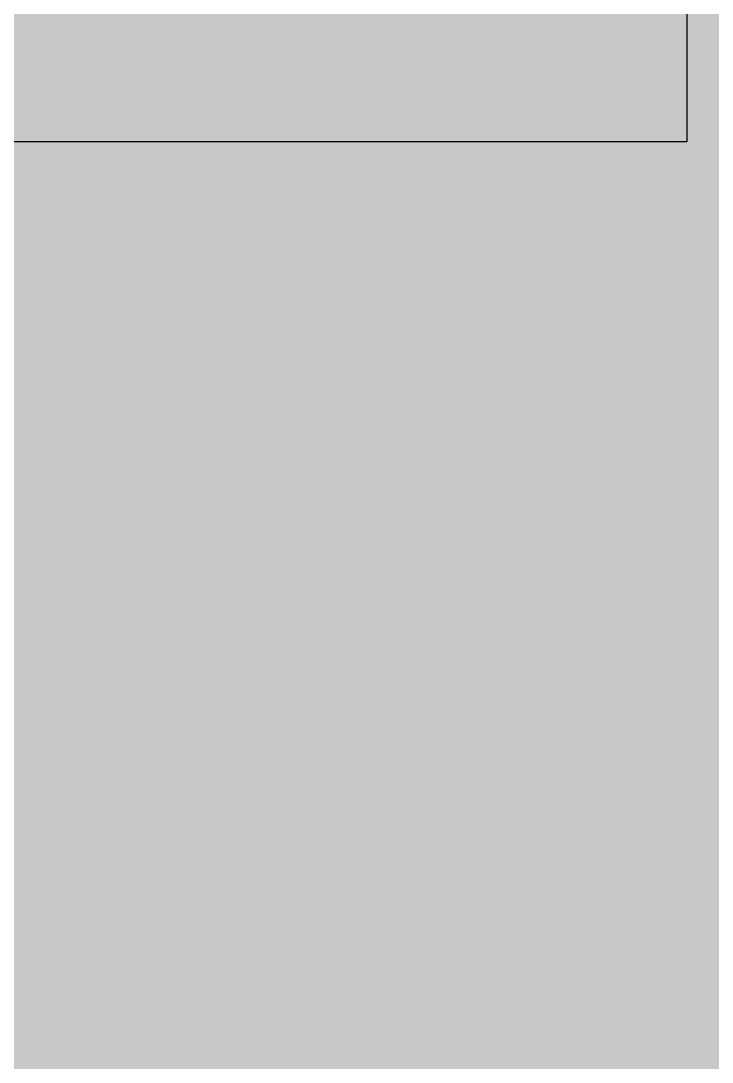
# Model space of a CAD drawing. Header units: millimetres. Extents: x -754 to 578, y -31 to 612.
# Drawn here: x 447.8 to 499.5, y 131.9 to 209.8 of the extents above; entities that cross this region are included whole.
import ezdxf

# ---------------------------------------------------------------- set-up
doc = ezdxf.new("R2010")
doc.units = ezdxf.units.MM
for name, color, linetype in [('Background Fill', 3, 'Continuous'), ('Images', 7, 'Continuous'), ('magpiefill', 3, 'Continuous')]:
    doc.layers.add(name, color=color, linetype=linetype)
picture_1 = doc.add_image_def('image7.png', size_in_pixel=(1746, 774))

msp = doc.modelspace()

# ---------------------------------------------------------------- hatches: boundary and pattern name
at = {"layer": 'magpiefill'}
h = msp.add_hatch(color=250, dxfattribs=at)
h.dxf.hatch_style = 1
edge = h.paths.add_edge_path()
edge.add_line((422.8016935369239, 158.4498800963552), (420.37532022016, 158.2018303039786))
edge.add_line((420.3753202201599, 158.2018303039786), (416.2455312316768, 155.4893351378932))
edge.add_line((416.2455312316768, 155.4893351378931), (407.7499737075245, 149.3567361790554))
edge.add_line((407.7499737075248, 149.3567361790555), (402.7942299349394, 144.6393505568623))
edge.add_line((402.7942299349393, 144.6393505568623), (401.968275150837, 144.6393505568623))
edge.add_line((401.9682751508369, 144.6393505568623), (401.1423165997419, 145.3469591835292))
edge.add_line((401.1423165997419, 145.3469591835293), (401.0243230591561, 145.8186969624106))
edge.add_line((401.0243230591561, 145.8186969624106), (398.5464511728632, 143.9317438885402))
edge.add_line((398.5464511728633, 143.9317438885402), (395.2426245024686, 141.5730510774436))
edge.add_line((395.2426245024685, 141.5730510774436), (394.8886438807106, 143.1062017963252))
edge.add_line((394.8886438807106, 143.1062017963253), (395.0066374212963, 143.9317438885403))
edge.add_line((395.0066374212963, 143.9317438885402), (396.4225636753221, 145.4648926490772))
edge.add_line((396.4225636753222, 145.4648926490773), (396.8945378376659, 145.8186969624107))
edge.add_line((396.8945378376659, 145.8186969624106), (396.5405572159079, 146.0545658518514))
edge.add_line((396.5405572159079, 146.0545658518514), (394.298672410787, 144.5214170913143))
edge.add_line((394.298672410787, 144.5214170913142), (393.708704707857, 144.9931548701956))
edge.add_line((393.7087047078569, 144.9931548701957), (393.7087047078569, 145.3469591835293))
edge.add_line((393.7087047078569, 145.3469591835293), (392.764752616176, 145.3469591835293))
edge.add_line((392.7647526161761, 145.3469591835293), (392.4107719944182, 145.8186969624106))
edge.add_line((392.4107719944182, 145.8186969624106), (395.4786115836406, 147.4697811468405))
edge.add_line((395.4786115836407, 147.4697811468405), (396.0685792865702, 148.531192128496))
edge.add_line((396.0685792865702, 148.5311921284959), (397.130524918838, 149.4746696446038))
edge.add_line((397.1305249188381, 149.4746696446038), (395.0066374212964, 149.1208653312701))
edge.add_line((395.0066374212963, 149.12086533127), (396.6585507564936, 150.5360806262591))
edge.add_line((396.6585507564937, 150.5360806262591), (402.2042622320091, 153.7203155295707))
edge.add_line((402.2042622320091, 153.7203155295707), (407.3959930857667, 157.4942236356564))
edge.add_line((407.3959930857668, 157.4942236356565), (413.2956851830402, 160.9143274284085))
edge.add_line((413.2956851830402, 160.9143274284085), (416.8355027016004, 163.0371493917197))
edge.add_line((416.8355027016003, 163.0371493917197), (417.1894833233582, 164.3344312211609))
edge.add_line((417.1894833233582, 164.3344312211608), (418.4874160367976, 165.1599733133755))
edge.add_line((418.4874160367976, 165.1599733133755), (419.9033422908228, 164.5703001106014))
edge.add_line((419.9033422908228, 164.5703001106014), (420.8472943825043, 164.6882355344942))
edge.add_line((420.8472943825043, 164.6882355344942), (422.8531883394595, 166.3393197189238))
edge.add_line((422.8531883394596, 166.3393197189238), (424.5051054416504, 167.4007307005795))
edge.add_line((424.5051054416504, 167.4007307005795), (424.6230989822361, 165.0420378894829))
edge.add_line((424.6230989822361, 165.0420378894829), (424.1511210528989, 163.273020239505))
edge.add_line((424.151121052899, 163.2730202395051), (423.6791468905548, 163.0371493917197))
edge.add_line((423.6791468905546, 163.0371493917197), (422.9711818800454, 163.2730202395051))
edge.add_line((422.9711818800454, 163.2730202395051), (422.0272335553574, 162.3295427233976))
edge.add_line((422.0272335553573, 162.3295427233976), (423.4836813595565, 161.0912540643818))
edge.add_line((423.4836813595566, 161.0912540643818), (423.7394263221693, 162.1989270187154))
edge.add_line((423.7394263221693, 162.1989270187154), (424.9329040700271, 162.8805719136901))
edge.add_line((424.932904070027, 162.88057191369), (426.7231188083171, 162.9657775255616))
edge.add_line((426.7231188083172, 162.9657775255617), (427.7460986587688, 162.6249550780745))
edge.add_line((427.7460986587687, 162.6249550780745), (427.7460986587687, 161.8581045712282))
edge.add_line((427.7460986587687, 161.8581045712282), (426.8936167057233, 161.517282123741))
edge.add_line((426.8936167057234, 161.517282123741), (425.2738960978467, 161.1764596762535))
edge.add_line((425.2738960978465, 161.1764596762534), (423.398430527356, 159.7279642744327))
edge.add_line((423.3984305273561, 159.7279642744327), (423.3984305273561, 158.7054969319707))
edge.add_line((423.3984305273561, 158.7054969319707), (424.932904070027, 159.3019362150735))
edge.add_line((424.932904070027, 159.3019362150735), (428.6838314440133, 160.7504316168946))
edge.add_line((428.6838314440133, 160.7504316168946), (431.1560377719295, 162.1137214068435))
edge.add_line((431.1560377719295, 162.1137214068434), (433.6282403328516, 163.9030392561517))
edge.add_line((433.6282403328516, 163.9030392561517), (436.8676815486062, 166.2887963885628))
edge.add_line((436.8676815486062, 166.2887963885628), (435.1627138755226, 165.69235710546))
edge.add_line((435.1627138755225, 165.69235710546), (433.5429932676452, 165.0959178223573))
edge.add_line((433.5429932676452, 165.0959178223573), (431.8380255945616, 165.5219458817164))
edge.add_line((431.8380255945615, 165.5219458817164), (430.3035520518906, 166.8000300597936))
edge.add_line((430.3035520518906, 166.8000300597936), (429.365819266646, 168.6745515626293))
edge.add_line((429.365819266646, 168.6745515626293), (429.0248272388264, 170.8046918594248))
edge.add_line((429.0248272388264, 170.8046918594247), (429.4510700988459, 172.7644209324766))
edge.add_line((429.4510700988458, 172.7644209324767), (431.2412848371358, 174.7241500055286))
edge.add_line((431.2412848371359, 174.7241500055286), (430.3035520518907, 174.3833275580411))
edge.add_line((430.3035520518906, 174.3833275580411), (425.8706368552722, 172.082776037502))
edge.add_line((425.8706368552723, 172.082776037502), (422.0344548820921, 169.9526357407065))
edge.add_line((422.0344548820919, 169.9526357407065), (419.9032481159823, 168.2485235032701))
edge.add_line((419.9032481159825, 168.2485235032701), (418.7950174333311, 166.62961883605))
edge.add_line((418.7950174333309, 166.62961883605), (417.6015396854731, 165.69235710546))
edge.add_line((417.601539685473, 165.69235710546), (416.3228148724087, 165.3515346579728))
edge.add_line((416.3228148724088, 165.3515346579728), (415.5555762175769, 165.69235710546))
edge.add_line((415.555576217577, 165.69235710546), (415.1293371245511, 166.2035907766908))
edge.add_line((415.1293371245511, 166.2035907766908), (415.2145841897575, 167.3964673845518))
edge.add_line((415.2145841897575, 167.3964673845518), (416.0670661428029, 169.3561964576037))
edge.add_line((416.0670661428028, 169.3561964576037), (415.4703291523706, 170.6342806356812))
edge.add_line((415.4703291523706, 170.6342806356812), (415.2998312549638, 169.5266076813473))
edge.add_line((415.2998312549637, 169.5266076813473), (414.5325963671253, 169.0153740101165))
edge.add_line((414.5325963671255, 169.0153740101165), (412.6571307966357, 167.9077010557829))
edge.add_line((412.6571307966353, 167.9077010557829), (412.0603938062031, 168.3337291151421))
edge.add_line((412.0603938062034, 168.3337291151421), (411.4636530487777, 168.6745515626293))
edge.add_line((411.4636530487776, 168.6745515626293), (410.8669160583454, 169.2709908457321))
edge.add_line((410.8669160583454, 169.2709908457319), (410.6111710957327, 170.2082525763219))
edge.add_line((410.6111710957327, 170.208252576322), (410.6964181609392, 170.8046918594248))
edge.add_line((410.6964181609392, 170.8046918594247), (409.9291832731002, 170.9751030831683))
edge.add_line((409.9291832731001, 170.9751030831684), (409.5029404130812, 171.3159255306556))
edge.add_line((409.5029404130812, 171.3159255306556), (408.906199655655, 171.9123648137584))
edge.add_line((408.906199655655, 171.9123648137584), (408.3947097304298, 172.5940097087331))
edge.add_line((408.3947097304299, 172.5940097087331), (408.6504546930425, 173.8720938868103))
edge.add_line((408.6504546930425, 173.8720938868101), (408.3947097304299, 173.8720938868101))
edge.add_line((408.3947097304299, 173.8720938868101), (407.6274748425909, 174.1277107224257))
edge.add_line((407.6274748425908, 174.1277107224258), (406.8602399547524, 174.8093556174002))
edge.add_line((406.8602399547524, 174.8093556174002), (406.4339970947329, 175.6614117361186))
edge.add_line((406.4339970947331, 175.6614117361186), (406.6044949921398, 176.4282622429649))
edge.add_line((406.6044949921397, 176.4282622429649), (406.7749891225525, 177.2803183616829))
edge.add_line((406.7749891225526, 177.2803183616829), (406.3487500295266, 177.3655239735549))
edge.add_line((406.3487500295266, 177.3655239735549), (405.4962643094884, 178.1323744804013))
edge.add_line((405.4962643094884, 178.1323744804013), (404.9847743842627, 179.1548398645186))
edge.add_line((404.9847743842627, 179.1548398645186), (405.0700214494691, 180.0921015951086))
edge.add_line((405.0700214494689, 180.0921015951086), (406.5192441599394, 181.0293633256986))
edge.add_line((406.5192441599395, 181.0293633256985), (408.4799605626298, 182.0518306681604))
edge.add_line((408.4799605626297, 182.0518306681605), (409.8439324409003, 183.1595036224941))
edge.add_line((409.8439324409003, 183.1595036224941), (411.0374101887581, 184.181970964956))
edge.add_line((411.0374101887583, 184.181970964956), (411.2079080861645, 184.3523821886996))
edge.add_line((411.2079080861645, 184.3523821886996), (411.6341509461839, 184.5227934124432))
edge.add_line((411.6341509461838, 184.5227934124432), (412.1456408714096, 184.9488214718024))
edge.add_line((412.1456408714096, 184.9488214718024), (412.230887936616, 185.2896439192896))
edge.add_line((412.230887936616, 185.2896439192896), (412.230887936616, 185.5452607549051))
edge.add_line((412.230887936616, 185.545260754905), (412.1456408714096, 185.8860832023922))
edge.add_line((412.1456408714096, 185.8860832023923), (411.8898959087969, 186.1417000380079))
edge.add_line((411.8898959087971, 186.1417000380078), (411.6341509461839, 186.3121112617514))
edge.add_line((411.6341509461838, 186.3121112617514), (411.2931551513708, 186.3973168736234))
edge.add_line((411.2931551513709, 186.3973168736235), (411.5489001139841, 186.5677280973671))
edge.add_line((411.548900113984, 186.567728097367), (411.889895908797, 186.567728097367))
edge.add_line((411.8898959087971, 186.567728097367), (412.2308879366161, 186.6529337092386))
edge.add_line((412.230887936616, 186.6529337092387), (412.8276286940417, 186.6529337092387))
edge.add_line((412.8276286940416, 186.6529337092387), (413.1686207218611, 186.6529337092387))
edge.add_line((413.1686207218613, 186.6529337092387), (413.424365684474, 186.7381393211107))
edge.add_line((413.424365684474, 186.7381393211107), (413.6801106470872, 186.9085505448543))
edge.add_line((413.6801106470871, 186.9085505448542), (413.8506085444933, 187.3345786042133))
edge.add_line((413.8506085444933, 187.3345786042133), (413.9358593766931, 187.5901954398286))
edge.add_line((413.9358593766931, 187.5901954398287), (413.5948635818806, 187.9310178873162))
edge.add_line((413.5948635818806, 187.9310178873162), (412.4866328992292, 188.527457170419))
edge.add_line((412.4866328992291, 188.5274571704189), (413.935859376693, 188.1866347229314))
edge.add_line((413.9358593766931, 188.1866347229314), (414.7030942645321, 188.0162234991878))
edge.add_line((414.7030942645322, 188.0162234991878), (415.1293371245511, 188.2718403348034))
edge.add_line((415.1293371245511, 188.2718403348034), (415.1293371245511, 188.442251558547))
edge.add_line((415.1293371245511, 188.4422515585469), (415.1293371245511, 188.8682796179061))
edge.add_line((415.1293371245511, 188.8682796179061), (414.873588394945, 189.0386908416497))
edge.add_line((414.873588394945, 189.0386908416498), (414.7030942645323, 189.464718901009))
edge.add_line((414.7030942645322, 189.464718901009), (415.3850820871642, 189.379513289137))
edge.add_line((415.3850820871642, 189.379513289137), (415.7260741149831, 189.379513289137))
edge.add_line((415.7260741149832, 189.379513289137), (416.237564040209, 189.379513289137))
edge.add_line((416.237564040209, 189.379513289137), (416.237564040209, 189.5499245128806))
edge.add_line((416.237564040209, 189.5499245128805), (416.1523169750026, 190.0611581841116))
edge.add_line((416.1523169750026, 190.0611581841116), (415.9818190775964, 190.4019786732542))
edge.add_line((415.9818190775964, 190.4019786732543), (415.8965720123899, 190.8280067326135))
edge.add_line((415.8965720123899, 190.8280067326135), (416.3228148724088, 190.8280067326135))
edge.add_line((416.3228148724088, 190.8280067326135), (416.6638069002283, 190.9132123444851))
edge.add_line((416.6638069002286, 190.9132123444851), (416.8343047976348, 191.1688291801007))
edge.add_line((416.8343047976348, 191.1688291801007), (416.9195518628412, 191.7652684632035))
edge.add_line((416.919551862841, 191.7652684632034), (417.0047989280474, 191.935679686947))
edge.add_line((417.0047989280474, 191.9356796869471), (417.3457947228604, 191.9356796869471))
edge.add_line((417.3457947228605, 191.9356796869471), (417.6015396854732, 191.9356796869471))
edge.add_line((417.601539685473, 191.9356796869471), (417.7720375828798, 192.1060909106907))
edge.add_line((417.7720375828799, 192.1060909106906), (418.0277825454925, 192.1060909106906))
edge.add_line((418.0277825454925, 192.1060909106906), (418.113029610699, 192.5321189700497))
edge.add_line((418.113029610699, 192.5321189700497), (418.113029610699, 192.7025301937933))
edge.add_line((418.113029610699, 192.7025301937935), (417.6867867506795, 192.872941417537))
edge.add_line((417.6867867506796, 192.8729414175369), (418.0277825454926, 193.0433526412805))
edge.add_line((418.0277825454925, 193.0433526412806), (418.2835275081057, 193.0433526412806))
edge.add_line((418.2835275081056, 193.0433526412806), (418.6245195359246, 192.958147029409))
edge.add_line((418.6245195359247, 192.9581470294089), (419.0507623959442, 192.8729414175369))
edge.add_line((419.050762395944, 192.8729414175369), (419.6474993863762, 192.9581470294089))
edge.add_line((419.6474993863765, 192.9581470294089), (420.4999851064147, 193.1285582531525))
edge.add_line((420.4999851064147, 193.1285582531526), (420.9262279664341, 193.1285582531526))
edge.add_line((420.926227966434, 193.1285582531526), (420.926227966434, 192.7877358056654))
edge.add_line((420.926227966434, 192.7877358056654), (421.0114750316404, 192.3617077463063))
edge.add_line((421.0114750316404, 192.3617077463063), (421.6082157890661, 192.1060909106907))
edge.add_line((421.608215789066, 192.1060909106906), (422.375450676905, 192.3617077463061))
edge.add_line((422.3754506769051, 192.3617077463063), (422.8016935369239, 191.8504740750755))
edge.add_line((422.8016935369239, 191.8504740750753), (423.3990370133262, 191.2563593469219))
edge.add_arc((275.4103413506975, 104.855363672891), 171.3644831853732, 24.7196834331034, 30.277882808560207, ccw=False)
edge.add_arc((433.8423374142042, 178.7943320753614), 3.586774538690185, 219.4264190677759, 277.5112522925736)
edge.add_arc((437.7186508095358, 172.1141131360732), 4.622927288925009, 76.09792839104102, 137.4828955815185, ccw=False)
edge.add_arc((437.4670287054157, 166.4602429365747), 10.23247757204816, 60.01917854986198, 82.34898294536907, ccw=False)
edge.add_arc((437.6052432172801, 160.2519830302168), 15.8714537673971, 55.16074552816218, 71.73216053091483, ccw=False)
edge.add_arc((446.2310703342746, 165.7219311195362), 7.569540894155772, 86.65890143975243, 120.31950619075)
edge.add_arc((448.5486450737255, 161.9781626581998), 11.97172369207804, 120.8490791888012, 144.9821508602809)
edge.add_arc((440.3616388291784, 167.9885310829146), 1.831638770141301, 152.0183299640194, 206.9559763139688)
edge.add_arc((300.3450914811326, -1.548453980030672), 218.2018648308125, 45.89312228263083, 50.63922831697852, ccw=False)
edge.add_line((452.2133700246945, 155.1298144168956), (452.0418964759451, 154.4452182967242))
edge.add_line((452.0418964759451, 154.4452182967243), (452.2976414385583, 154.1043958492371))
edge.add_line((452.2976414385582, 154.1043958492371), (453.0648800933901, 153.8487790136215))
edge.add_line((453.0648800933902, 153.8487790136215), (452.8091351307776, 153.3375453423907))
edge.add_line((452.8091351307776, 153.3375453423907), (453.1501271585965, 152.9115172830316))
edge.add_line((453.1501271585967, 152.9115172830316), (453.3206250560035, 152.4854892236724))
edge.add_line((453.3206250560033, 152.4854892236724), (452.7238842985777, 151.9742555524416))
edge.add_line((452.7238842985778, 151.9742555524416), (452.6386372333714, 151.4630218812105))
edge.add_line((452.6386372333714, 151.4630218812105), (452.894382195984, 150.9517882099797))
edge.add_line((452.894382195984, 150.9517882099797), (452.212394373352, 150.6961713743641))
edge.add_line((452.212394373352, 150.6961713743641), (451.53040655072, 150.8665825981077))
edge.add_line((451.53040655072, 150.8665825981077), (451.6156536159265, 150.2701433150049))
edge.add_line((451.6156536159262, 150.2701433150049), (450.6779245976744, 150.0145264793897))
edge.add_line((450.6779245976745, 150.0145264793897), (450.2516817376551, 150.2701433150049))
edge.add_line((450.2516817376552, 150.2701433150049), (449.9959367750425, 150.3553489268769))
edge.add_line((449.9959367750425, 150.3553489268769), (449.7401918124299, 150.0145264793897))
edge.add_line((449.7401918124299, 150.0145264793897), (449.3139489524104, 149.6737040319022))
edge.add_line((449.3139489524103, 149.6737040319023), (448.8877060923909, 149.8441152556462))
edge.add_line((448.887706092391, 149.8441152556461), (447.7794754097396, 149.0772647487997))
edge.add_line((447.7794754097395, 149.0772647487997), (447.7794754097395, 149.4180871962869))
edge.add_line((447.7794754097395, 149.418087196287), (447.012240521901, 150.0997320912614))
edge.add_line((447.012240521901, 150.0997320912613), (447.012240521901, 150.4405545387488))
edge.add_line((447.012240521901, 150.4405545387489), (446.8417426244943, 150.270143315005))
edge.add_line((446.8417426244944, 150.2701433150049), (446.3302526992692, 149.5032928081586))
edge.add_line((446.3302526992691, 149.5032928081586), (446.3302526992691, 148.9920591369278))
edge.add_line((446.3302526992691, 148.9920591369278), (446.3302526992691, 147.8843861825942))
edge.add_line((446.3302526992691, 147.8843861825943), (445.7335157088369, 147.8843861825943))
edge.add_line((445.7335157088369, 147.8843861825943), (445.4777707462237, 148.1400030182095))
edge.add_line((445.4777707462238, 148.1400030182095), (445.392519914024, 148.3104142419531))
edge.add_line((445.3925199140238, 148.310414241953), (444.5400379609789, 148.5660310775686))
edge.add_line((444.5400379609789, 148.5660310775686), (444.1137951009595, 148.8216479131842))
edge.add_line((444.1137951009596, 148.8216479131842), (443.9432972035528, 148.6512366894406))
edge.add_line((443.9432972035527, 148.6512366894407), (443.9432972035527, 148.2252086300815))
edge.add_line((443.9432972035527, 148.2252086300814), (443.4318072783275, 147.5435637351067))
edge.add_line((443.4318072783276, 147.5435637351067), (443.0908152505081, 147.7991805707222))
edge.add_line((443.0908152505081, 147.7991805707222), (443.0908152505081, 148.0547974063378))
edge.add_line((443.0908152505081, 148.0547974063378), (442.067831633063, 147.7991805707222))
edge.add_line((442.067831633063, 147.7991805707222), (441.5563417078372, 147.2027412876195))
edge.add_line((441.5563417078372, 147.2027412876195), (440.4481147921798, 146.7767132282603))
edge.add_line((440.4481147921797, 146.7767132282603), (439.9366248669539, 147.0323300638759))
edge.add_line((439.9366248669539, 147.0323300638759), (439.6808761373472, 147.458358123235))
edge.add_line((439.6808761373472, 147.458358123235), (439.2546370443218, 147.458358123235))
edge.add_line((439.2546370443217, 147.458358123235), (438.3169042590765, 146.6915076163887))
edge.add_line((438.3169042590766, 146.6915076163887), (437.4644185390378, 145.8394514976703))
edge.add_line((437.4644185390378, 145.8394514976704), (436.6119365859929, 144.8169841552085))
edge.add_line((436.6119365859929, 144.8169841552084), (435.9299487633609, 143.9649280364904))
edge.add_line((435.9299487633609, 143.9649280364904), (435.3332080059353, 143.3684907117322))
edge.add_line((435.3332080059351, 143.3684907117322), (434.4807260528897, 143.1128738761166))
edge.add_line((434.4807260528898, 143.1128738761166), (433.713487398058, 143.2832850998602))
edge.add_line((433.7134873980579, 143.2832850998603), (433.2019974728321, 143.7945168127469))
edge.add_line((433.2019974728321, 143.7945168127468), (432.6905075476063, 144.3057504839776))
edge.add_line((432.6905075476063, 144.3057504839777), (432.4347625849937, 145.0726009908241))
edge.add_line((432.4347625849937, 145.0726009908241), (432.0085197249742, 145.6690402739268))
edge.add_line((432.0085197249743, 145.6690402739267), (431.5822768649549, 145.7542458857987))
edge.add_line((431.5822768649548, 145.7542458857987), (431.070786939729, 145.9246571095423))
edge.add_line((431.070786939729, 145.9246571095423), (430.6445478467036, 145.9246571095423))
edge.add_line((430.6445478467037, 145.9246571095423), (429.8773091918713, 147.1175356757478))
edge.add_line((429.8773091918713, 147.1175356757479), (429.1100743040329, 148.1400030182095))
edge.add_line((429.1100743040327, 148.1400030182095), (428.7690822762137, 148.1400030182095))
edge.add_line((428.7690822762138, 148.1400030182095), (428.0870944535811, 148.480825465697))
edge.add_line((428.0870944535811, 148.480825465697), (426.8936167057233, 149.5884984200305))
edge.add_line((426.8936167057234, 149.5884984200305), (426.5526209109109, 150.0997320912613))
edge.add_line((426.5526209109109, 150.0997320912613), (426.3821267804982, 150.4405545387488))
edge.add_line((426.3821267804981, 150.4405545387489), (426.2968759482976, 150.9517882099797))
edge.add_line((426.2968759482976, 150.9517882099797), (425.9558839204786, 150.9517882099797))
edge.add_line((425.9558839204785, 150.9517882099797), (425.1886490326395, 151.2074050455952))
edge.add_line((425.1886490326397, 151.2074050455952), (425.1033982004399, 151.3778162693388))
edge.add_line((425.1033982004399, 151.3778162693388), (424.7624061726209, 151.8890499405696))
edge.add_line((424.7624061726208, 151.8890499405696), (424.6771591074144, 152.0594611643132))
edge.add_line((424.6771591074144, 152.0594611643132), (424.2509162473949, 152.9967228949032))
edge.add_line((424.250916247395, 152.9967228949032), (423.7394263221693, 153.3375453423907))
edge.add_line((423.7394263221693, 153.3375453423907), (423.4836813595566, 153.593162178006))
edge.add_line((423.4836813595566, 153.593162178006), (423.1426855647436, 154.1043958492371))
edge.add_line((423.1426855647435, 154.1043958492371), (422.9721876673373, 154.7860407442115))
edge.add_line((422.9721876673373, 154.7860407442115), (422.9721876673373, 155.2120668452261))
edge.add_line((422.9721876673373, 155.2120668452261), (423.5689284247629, 156.0641229639444))
edge.add_line((423.568928424763, 156.0641229639444), (423.3131834621498, 155.9789173520725))
edge.add_line((423.3131834621497, 155.9789173520725), (422.716442704724, 156.6605622470472))
edge.add_line((422.7164427047242, 156.6605622470472), (422.6311956395177, 157.25700153015))
edge.add_line((422.6311956395177, 157.25700153015), (423.3131834621497, 158.2794688726116))
edge.add_line((423.3131834621497, 158.2794688726116), (422.8016935369239, 158.4498800963552))
h = msp.add_hatch(color=253, dxfattribs=at)
h.dxf.hatch_style = 1
h.paths.add_polyline_path([(462.2453808673151, 143.7975062319514), (461.7171065826694, 144.2472776924177), (461.1831934946629, 144.7081070445201), (460.6525637452182, 145.1742156293286), (460.3582151277355, 145.4385771191777), (460.375592242747, 145.1450278166508), (460.3072824889357, 144.9820045345925), (460.1659347205616, 144.9305345600131), (459.9641977918861, 144.9716451799226), (459.7147205571694, 145.0863636813309), (459.430151870672, 145.2557173512481), (459.1231405866545, 145.4607334766845), (458.8063355593774, 145.6824393446502), (458.4904797350894, 145.905428629423), (458.1786924279861, 146.1285605543549), (457.8721870442525, 146.3542607300652), (457.5721769900731, 146.5849547671738), (457.2798756716313, 146.8230682763004), (456.9964964951123, 147.0710268680647), (456.7232528666993, 147.3312561530864), (456.4613581925776, 147.6061817419851), (456.2116333051658, 147.8972126314616), (455.9733287418242, 148.2016913625395), (455.7453024661479, 148.5159438623236), (455.526412441732, 148.8362960579187), (455.3155166321721, 149.1590738764295), (455.1114730010629, 149.4806032449602), (454.9131395119998, 149.7972100906164), (454.719374128578, 150.1052203405026), (454.5339349852723, 150.3980160426435), (454.3801809000763, 150.6572037287485), (454.2863708618636, 150.8614460514472), (454.2807638595077, 150.9894056633688), (454.3916188818821, 151.0197452171432), (454.6471949178599, 150.9311273653996), (455.0757509563148, 150.7022147607678), (455.7055459861201, 150.3116700558775), (455.5733690247409, 150.4693027947056), (455.1241810552031, 151.0064477464515), (454.6740129147472, 151.5400709997834), (454.2239654115449, 152.0627206094217), (453.775139353766, 152.5669446300866), (453.3286355495816, 153.0452911164988), (452.8855548071622, 153.4903081233787), (452.8091351307776, 153.3375453423907), (453.1501271585967, 152.9115172830316), (453.3206250560033, 152.4854892236724), (452.8946438483883, 152.1205469368678), (453.1355940862402, 151.7692929374678), (453.3919192437484, 151.3925206352158), (453.6599137828564, 150.9952208030992), (453.9358721655074, 150.5823842141052), (454.2160888536455, 150.1590016412209), (454.4968583092138, 149.7300638574339), (454.774474994156, 149.3005616357312), (455.0452333704154, 148.8754857491007), (455.306420221302, 148.4588703254425), (455.5592916155904, 148.0509229123122), (455.8060959434208, 147.6508944121807), (455.8287640344004, 147.6142446908883), (456.663208428806, 146.7962054832722), (457.4023272365271, 146.0690387675855), (458.0574951173246, 145.4252662374046), (458.6400867309585, 144.8574095863058), (459.1614767371891, 144.3579905078658), (459.633039795777, 143.9195306956611), (460.0661505664825, 143.5345518432681), (460.4721837090658, 143.1955756442634), (460.8607192245829, 142.8955319147547), (461.2341584792723, 142.6289829609742), (461.5931081806682, 142.3908992116857), (461.9381750363043, 142.1762510956523), (462.2699657537155, 141.9800090416378), (462.5890870404355, 141.7971434784055), (462.8961456039983, 141.622624834719), (463.1917481519383, 141.4514235393418), (463.4762218309104, 141.279823892739), (463.748775544052, 141.109365682183), (464.0083386336221, 140.9429025666476), (464.2538404418794, 140.7832882051068), (464.4842103110821, 140.6333762565347), (464.6983775834892, 140.4960203799052), (464.8952716013591, 140.3740742341921), (465.0738217069504, 140.2703914783696), (465.2333617112499, 140.1870885763404), (465.3748433001567, 140.1233332117238), (465.4996226282972, 140.0775558730676), (465.6090558502992, 140.0481870489197), (465.7044991207897, 140.0336572278283), (465.7873085943954, 140.0323968983415), (465.8588404257437, 140.0428365490069), (465.9204507694617, 140.0634066683727), (465.9728890785648, 140.0929063417028), (466.0144779996228, 140.1316090411239), (466.0429334775943, 140.1801568354786), (466.0559714574376, 140.2391917936094), (466.0513078841111, 140.3093559843592), (466.0266587025733, 140.3912914765704), (465.9797398577823, 140.4856403390855), (465.9082672946968, 140.5930446407475), (465.8098498895395, 140.7145863905563), (465.6816682435913, 140.8531073581415), (465.5207958893977, 141.0118892532909), (465.3243063595048, 141.1942137857919), (465.0892731864576, 141.4033626654318), (464.8127699028014, 141.6426176019978), (464.4918700410819, 141.9152603052777), (464.123647133845, 142.2245724850587), (463.7071494818651, 142.5723257896752), (463.2493244588354, 142.9542516216497), (462.7590942066779, 143.3645713220519)])
h = msp.add_hatch(color=255, dxfattribs=at)
h.dxf.hatch_style = 1
h.paths.add_polyline_path([(455.0681695188157, 145.4250389156637), (455.1496462723601, 145.2938421127079), (455.2431858379018, 145.1710636145458), (455.3509295501724, 145.0558354441417), (455.4724491357101, 144.9455298605513), (455.606673919006, 144.8370791818533), (455.7525332245505, 144.7274157261261), (456.5481613345971, 144.1478533009804), (457.5395587386836, 143.1657541454558), (458.1398301587319, 142.4861817375183), (458.2335831775424, 142.3777087543712), (458.8438727911469, 141.6761327592085), (458.923774801618, 141.585924507731), (459.119657638784, 141.3691656699938), (459.336239764187, 141.1348568817012), (459.5749725003041, 140.8825344301564), (459.8254110129571, 140.6241479877202), (460.074136428804, 140.3747505730195), (460.3077298745022, 140.1493952046804), (460.5127724767101, 139.9631349013297), (460.6758453620853, 139.8310226815933), (460.7835296572855, 139.768111564098), (460.8224064889689, 139.78945456747), (460.790103480876, 139.8886679919904), (460.4038840720721, 140.6432912281479), (460.26193679637, 140.9541477250225), (459.8371118331836, 142.1283433094598), (458.7186832866066, 143.4886943253806), (457.6305848663258, 144.8802399544344), (456.8053371410167, 146.0618534288791), (456.202253695179, 147.0103874015589), (455.3017560858796, 148.4663100213853), (455.0452333704152, 148.8754857491007), (454.774474994156, 149.3005616357314), (454.4968583092138, 149.7300638574339), (454.2160888536453, 150.1590016412212), (453.9358721655074, 150.5823842141052), (453.6599137828562, 150.9952208030994), (453.3919192437481, 151.3925206352159), (453.1355940862402, 151.7692929374678), (452.8946438483883, 152.1205469368678), (452.7238842985778, 151.9742555524416), (452.6386372333714, 151.4630218812105), (452.894382195984, 150.9517882099797), (452.8372593093127, 150.9303778987577), (452.9352139463206, 150.5101384872056), (453.0486541462344, 150.1235936903145), (453.174225657626, 149.7667453256505), (453.308574229068, 149.435595210779), (453.4483456091327, 149.126145163266), (453.5901855463926, 148.8343970006771), (453.7307397894199, 148.5563525405781), (454.1866957908849, 147.6561473928533), (454.5201848158997, 146.8275147208716), (455.0405925533698, 145.4785304548267)])
h = msp.add_hatch(color=255, dxfattribs=at)
h.dxf.hatch_style = 1
h.paths.add_polyline_path([(452.5590975511957, 144.1849538870673), (452.369276102969, 144.8540614444815), (452.1592145043012, 145.5915705385324), (451.929927520483, 146.3904466430753), (451.6824299168045, 147.2436552319649), (451.4177364585557, 148.1441617790559), (451.1368619110269, 149.0849317582033), (450.8408210395085, 150.0589306432622), (450.6779245976745, 150.0145264793897), (450.2516817376552, 150.2701433150049), (449.9959367750425, 150.3553489268769), (449.7622009434865, 150.0438572855065), (449.8158801022198, 149.778484666089), (449.8757618664793, 149.520777232974), (449.9399812626827, 149.2673162705888), (450.0066733172491, 149.0146830633607), (450.0739730565965, 148.7594588957169), (450.1400155071435, 148.4982250520846), (450.2029356953087, 148.2275628168912), (450.2608686475107, 147.9440534745637), (450.3124267663511, 147.6455317823335), (450.3581319591665, 147.334846388646), (450.3989835094771, 147.016099414751), (450.4359807008025, 146.6933929818981), (450.470122816663, 146.3708292113365), (450.5024091405785, 146.0525102243163), (450.5338389560686, 145.7425381420866), (450.5654115466539, 145.4450150858969), (450.5978525813459, 145.1628719925885), (450.6307932711238, 144.8943550613686), (450.6635912124589, 144.6365393070358), (450.6956040018222, 144.3864997443885), (450.7261892356851, 144.1413113882256), (450.7547045105186, 143.8980492533456), (450.7805074227936, 143.6537883545473), (450.8029555689816, 143.405603706629), (450.8218229159079, 143.1515809907677), (450.8385489118155, 142.8938485536528), (450.8549893753011, 142.635545408351), (450.8730001249623, 142.3798105679301), (450.8944369793958, 142.129783045457), (450.9211557571989, 141.888601853999), (450.9550122769688, 141.6594060066236), (450.9978623573024, 141.4453345163979), (451.0512049279221, 141.2485276193552), (451.1151113630488, 141.0671304433922), (451.1892961480289, 140.8982893393717), (451.2734737682088, 140.7391506581566), (451.3673587089349, 140.5868607506096), (451.4706654555534, 140.4385659675935), (451.5831084934105, 140.2914126599711), (451.7044023078524, 140.1425471786051), (451.8339877711981, 139.9898173956592), (451.9702113036565, 139.8338772685003), (452.1111457124089, 139.6760822757959), (452.2548638046369, 139.5177878962143), (452.3994383875217, 139.3603496084223), (452.5429422682453, 139.2051228910888), (452.6834482539887, 139.0534632228805), (452.8190291519338, 138.9067260824654), (452.9479956981397, 138.7664571935907), (453.0696103441785, 138.6349632603203), (453.1833734705003, 138.5147412317968), (453.2887854575554, 138.4082880571635), (453.3853466857934, 138.3181006855634), (453.4725575356647, 138.2466760661397), (453.5499183876191, 138.196511148035), (453.6169296221071, 138.1701028803926), (453.6732343665406, 138.1694963844935), (453.7190467361802, 138.1949294701707), (453.7547235932495, 138.2461881193948), (453.7806217999716, 138.3230583141367), (453.7970982185695, 138.4253260363672), (453.8045097112658, 138.5527772680572), (453.803213140284, 138.7051979911777), (453.7935653678476, 138.8823741876992), (453.775970847877, 139.083449765012), (453.7510244010873, 139.3050003321835), (453.7193684398917, 139.5429594237002), (453.6816453767026, 139.7932605740485), (453.6384976239331, 140.0518373177152), (453.590567593996, 140.314623189187), (453.5384976993039, 140.5775517229503), (453.4829303522704, 140.8365564534917), (453.4239964248825, 141.0901332607513), (453.3597806274295, 141.3470274064833), (453.2878561297746, 141.6185464978957), (453.2057961017811, 141.9159981421963), (453.1111737133126, 142.2506899465926), (453.0015621342325, 142.6339295182927), (452.8745345344046, 143.077024464504), (452.7276640836917, 143.5912823924349)])
h = msp.add_hatch(color=255, dxfattribs=at)
h.dxf.hatch_style = 1
h.paths.add_polyline_path([(454.9489347969072, 145.0287514712893), (454.6275272751084, 145.7552139568559), (454.2899745578684, 146.508082939058), (453.9320583975671, 147.2881483057457), (453.5495605465844, 148.0961999447699), (453.1382627573009, 148.9330277439807), (452.6939467820966, 149.7994215912287), (452.2123943733518, 150.6961713743641), (451.53040655072, 150.8665825981077), (451.6156536159262, 150.2701433150049), (451.1840504030517, 150.1524920049046), (451.3655798762595, 149.5700703969133), (451.583617155841, 148.8443492669745), (451.8309482814609, 147.9991020605631), (452.1003592927837, 147.0581022231537), (452.384636229473, 146.0451232002206), (452.6765651311941, 144.9839384372386), (452.9689320376106, 143.8983213796824), (453.0142163228154, 143.7260777289845), (453.3425474852895, 143.252424767231), (453.6280398465776, 142.8579246557268), (453.8763645669976, 142.530046842112), (454.0931928068678, 142.2562607740271), (454.2841957265061, 142.0240358991121), (454.4550444862311, 141.8208416650074), (454.6114102463609, 141.6341475193533), (454.7589641672132, 141.4514229097903), (454.9025690251956, 141.2625348572977), (455.0438540610692, 141.0669406762144), (455.1836401316848, 140.8664952542182), (455.3227480938929, 140.6630534789869), (455.461998804544, 140.458470238199), (455.6022131204882, 140.254600419532), (455.7442118985762, 140.0532989106638), (455.8888159956582, 139.8564205992728), (456.0363466223828, 139.6659452160674), (456.1851264045908, 139.4843518638787), (456.3329783219201, 139.3142444885682), (456.4777253540094, 139.1582270359979), (456.6171904804974, 139.0189034520293), (456.7491966810219, 138.8988776825241), (456.8715669352221, 138.8007536733443), (456.9821242227358, 138.727135370351), (457.078724969828, 138.6822073187451), (457.1593593892674, 138.6764764610829), (457.2220511404485, 138.7220303392588), (457.2648238827662, 138.8309564951684), (457.2857012756151, 139.0153424707063), (457.2827069783907, 139.2872758077676), (457.253864650487, 139.6588440482473), (457.1971979512994, 140.1421347340403), (456.9479128070732, 140.6539705906845), (456.6859288648313, 141.2019373648353), (456.4160577424143, 141.7759793640025), (456.1383351358161, 142.3758468873697), (455.8527967410321, 143.0012902341206), (455.5594782540563, 143.6520597034388), (455.2584153708838, 144.3279055945078)])
h = msp.add_hatch(color=253, dxfattribs=at)
h.dxf.hatch_style = 1
h.paths.add_polyline_path([(462.0573134674171, 139.3978505258343), (461.7786690089417, 139.7529281942744), (461.4870101547365, 140.1184335781312), (461.1847161328747, 140.492214550388), (460.8742851299464, 140.872273558616), (460.5582153325411, 141.2566130503868), (460.2390049272492, 141.6432354732711), (460.1058188857958, 141.8043430646848), (460.0902947984862, 141.5519250342571), (460.1499292975898, 141.2637310167046), (460.26193679637, 140.9541477250225), (460.4038840720721, 140.6432912281479), (460.5533379019387, 140.3512775950181), (460.6878650632143, 140.0982228945704), (460.7850323331431, 139.904243195742), (460.8224064889689, 139.78945456747), (460.7835296572855, 139.768111564098), (460.6758453620853, 139.8310226815933), (460.5127724767101, 139.9631349013297), (460.3077298745022, 140.1493952046804), (460.074136428804, 140.3747505730195), (459.8254110129571, 140.6241479877202), (459.5749725003041, 140.8825344301564), (459.336239764187, 141.1348568817014), (459.119657638784, 141.3691656699938), (458.923774801618, 141.585924507731), (458.7441658910495, 141.7887004538753), (458.5764055454376, 141.9810605673894), (458.4160684031419, 142.1665719072352), (458.2587291025225, 142.3488015323752), (458.0999622819384, 142.5313165017719), (457.9353425797492, 142.7176838743875), (457.7615271818374, 142.91037681084), (457.5795034641735, 143.1074928783718), (457.3913413502507, 143.3060357458802), (457.1991107635629, 143.5030090822631), (457.0048816276033, 143.6954165564183), (456.8107238658652, 143.8802618372434), (456.6187074018414, 144.0545485936365), (456.4309021590261, 144.215280494495), (456.2492115195816, 144.360471877554), (456.0748727003477, 144.492179755898), (455.9089563768346, 144.613471811448), (455.7525332245505, 144.7274157261261), (455.606673919006, 144.8370791818533), (455.4724491357101, 144.9455298605513), (455.3509295501724, 145.0558354441417), (455.2431858379018, 145.1710636145458), (455.1496462723601, 145.2938421127079), (455.0681695188157, 145.4250389156637), (454.9959718404891, 145.5650820594714), (454.9302695005999, 145.7143995801894), (454.8682787623691, 145.873419513876), (454.8072158890166, 146.0425698965895), (454.7442971437631, 146.2222787643883), (454.6767387898287, 146.4129741533308), (454.6022091538211, 146.6148938597239), (454.5201848158997, 146.8275147208716), (454.4305944196105, 147.0501233343258), (454.3333666085011, 147.2820062976394), (454.2284300261174, 147.5224502083648), (454.1157133160061, 147.7707416640542), (453.9951451217137, 148.0261672622601), (453.8666540867873, 148.288013600535), (453.7307397894199, 148.5563525405781), (453.5901855463924, 148.8343970006771), (453.4483456091327, 149.126145163266), (453.308574229068, 149.435595210779), (453.174225657626, 149.7667453256505), (453.0486541462344, 150.1235936903145), (452.9352139463206, 150.5101384872055), (452.8372593093127, 150.9303778987577), (452.2123943733518, 150.6961713743641), (452.6939467820966, 149.7994215912287), (453.1382627573009, 148.9330277439807), (453.5495605465844, 148.0961999447699), (453.9320583975671, 147.2881483057457), (454.2899745578686, 146.508082939058), (454.6275272751088, 145.7552139568559), (454.9489347969072, 145.0287514712893), (455.0595665533567, 144.7782161651395), (455.5362513714176, 144.3938310121467), (455.9395940285619, 144.0239129443945), (456.2791338694647, 143.6689635192216), (456.5644102387994, 143.3294842939674), (456.8049624812411, 143.0059768259707), (457.0103299414643, 142.6989426725705), (457.1900519641429, 142.4088833911057), (457.353667893952, 142.1363005389154), (457.5095376065485, 141.8812375390611), (457.6613031015233, 141.6419052774935), (457.811426909449, 141.4160565058859), (457.9623715608993, 141.2014439759118), (458.1165995864471, 140.9958204392444), (458.2765735166661, 140.7969386475571), (458.4447558821291, 140.6025513525232), (458.6236092134093, 140.4104113058158), (458.8149238990331, 140.2186933611514), (459.0178017593364, 140.027260780417), (459.2306724726068, 139.8363989275427), (459.4519657171343, 139.6463931664586), (459.6801111712064, 139.4575288610946), (459.9135385131119, 139.270091375381), (460.1506774211396, 139.0843660732475), (460.3899575735779, 138.9006383186243), (460.6297967589346, 138.7193361590461), (460.8685652065935, 138.5414583764651), (461.1046212561585, 138.3681464364385), (461.3363232472318, 138.2005418045229), (461.5620295194176, 138.0397859462755), (461.7800984123185, 137.8870203272531), (461.988888265538, 137.7433864130129), (462.1867574186792, 137.6100256691113), (462.3723735100032, 137.4878179750441), (462.5456413724, 137.3765968660592), (462.7067751374186, 137.2759342913433), (462.855988936607, 137.185402200083), (462.9934969015135, 137.1045725414647), (463.1195131636862, 137.0330172646751), (463.2342518546736, 136.9703083189006), (463.3379271060242, 136.9160176533279), (463.4307649449895, 136.8698004482898), (463.5130389816356, 136.8316448087043), (463.5850347217327, 136.8016220706351), (463.6470376710497, 136.7798035701467), (463.6993333353566, 136.7662606433032), (463.7422072204236, 136.7610646261688), (463.7759448320196, 136.7642868548074), (463.8008316759153, 136.7759986652835), (463.8167130990794, 136.7967826756205), (463.8216738132812, 136.8292666316814), (463.8133583714896, 136.8765895612887), (463.7894113266736, 136.9418904922644), (463.7474772318023, 137.0283084524311), (463.6852006398444, 137.1389824696113), (463.6002261037686, 137.277051571627), (463.4901981765445, 137.4456547863009), (463.3534513915608, 137.646920470159), (463.191080203889, 137.878934294541), (463.004869049021, 138.1387712594903), (462.7966023624476, 138.4235063650509), (462.5680645796617, 138.7302146112661), (462.3210401361541, 139.0559709981793)])
h = msp.add_hatch(color=255, dxfattribs=at)
h.dxf.hatch_style = 1
h.paths.add_polyline_path([(457.3440058108388, 148.4204236116972), (456.9047566737104, 148.9094920395916), (456.4644012183821, 149.4142555770876), (456.0204760151912, 149.9360880898242), (455.7055459861201, 150.3116700558775), (455.0757509563148, 150.7022147607678), (454.6471949178599, 150.9311273653996), (454.3916188818821, 151.0197452171432), (454.2807638595077, 150.9894056633688), (454.2863708618636, 150.8614460514472), (454.3801809000763, 150.6572037287485), (454.5339349852723, 150.3980160426435), (454.719374128578, 150.1052203405025), (454.913139512, 149.7972100906163), (455.1114730010629, 149.4806032449603), (455.3155166321721, 149.1590738764294), (455.526412441732, 148.8362960579187), (455.7453024661479, 148.5159438623236), (455.9733287418242, 148.2016913625395), (456.2116333051658, 147.8972126314616), (456.4613581925776, 147.6061817419851), (456.7232528666993, 147.3312561530864), (456.9964964951123, 147.0710268680647), (457.2798756716313, 146.8230682763004), (457.5721769900731, 146.5849547671738), (457.8721870442525, 146.3542607300652), (458.1786924279861, 146.1285605543549), (458.4904797350894, 145.905428629423), (458.8063355593774, 145.6824393446502), (459.1231405866545, 145.4607334766845), (459.430151870672, 145.2557173512481), (459.7147205571694, 145.0863636813309), (459.9641977918861, 144.9716451799226), (460.1659347205616, 144.9305345600131), (460.3072824889357, 144.9820045345925), (460.375592242747, 145.1450278166508), (460.3582151277355, 145.4385771191777), (460.1341394762571, 145.6398247879125), (459.6348264265105, 146.1006421424669), (459.1534647219403, 146.5583204396886), (458.6868780853176, 147.0159987074002), (458.2318902394129, 147.4768159734239), (457.7853249069965, 147.943911265582)])
h = msp.add_hatch(color=253, dxfattribs=at)
h.dxf.hatch_style = 1
h.paths.add_polyline_path([(447.8320711816521, 138.7784426147279), (447.867164962682, 139.0650087817342), (447.9005516413986, 139.3333888133549), (447.9321182108388, 139.6014477736662), (447.9617576141125, 139.8922645910114), (447.9893627943295, 140.228918193733), (448.0148266946001, 140.6344875101735), (448.0380422580336, 141.1320514686757), (448.0589024277403, 141.7446889975827), (448.0773001468299, 142.4954790252367), (448.093089399229, 143.3939387563357), (448.1059683321319, 144.3953385009983), (448.1155961335489, 145.4413868456971), (448.1216319914911, 146.4737923769059), (448.1237350939689, 147.4342636810978), (448.1215646289934, 148.2645093447464), (448.1147797845751, 148.9062379543248), (448.103039748725, 149.3011580963063), (447.7794754097395, 149.0772647487997), (447.7794754097395, 149.418087196287), (447.5161855103345, 149.6520054117808), (447.5094051370886, 149.5185428556424), (447.5123411124193, 149.3897086084813), (447.5230751729514, 149.2615394009148), (447.5396890553093, 149.1300719635607), (447.560264496118, 148.9913430270358), (447.5828832320024, 148.8413893219576), (447.6056269995872, 148.6762475789437), (447.6265775354975, 148.4919545286111), (447.6441422310704, 148.2844761977148), (447.6580310964941, 148.04949579756), (447.6682797966694, 147.7826258355896), (447.6749239964965, 147.4794788192464), (447.6779993608764, 147.1356672559733), (447.6775415547097, 146.7468036532132), (447.673586242897, 146.3085005184087), (447.6661690903391, 145.8163703590029), (447.6553674050426, 145.2697057049241), (447.6414250674395, 144.6825191760439), (447.624627601067, 144.0725034147188), (447.6052605294631, 143.457351063306), (447.5836093761657, 142.8547547641621), (447.5599596647121, 142.2824071596442), (447.5345969186405, 141.7580008921092), (447.5078066614885, 141.2992286039141), (447.4795294221412, 140.9193003268274), (447.4483257508757, 140.6134956502648), (447.4124112033162, 140.3726115530536), (447.3700013350865, 140.1874450140213), (447.3193117018116, 140.0487930119949), (447.2585578591154, 139.9474525258023), (447.1859553626225, 139.8742205342703), (447.0997197679567, 139.8198940162266), (446.9987804084931, 139.7767562258858), (446.8849217286072, 139.7430355190122), (446.7606419504248, 139.7184465267574), (446.628439296072, 139.7027038802728), (446.490811987675, 139.6955222107101), (446.3502582473595, 139.6966161492209), (446.2092762972516, 139.7057003269568), (446.0703643594773, 139.7224893750694), (445.9357589329159, 139.7467573763485), (445.8066496234603, 139.7785162201384), (445.6839643137573, 139.8178372474216), (445.5686308864535, 139.8647917991806), (445.461577224195, 139.9194512163978), (445.3637312096287, 139.9818868400558), (445.2760207254007, 140.052170011137), (445.1993736541579, 140.130372070624), (445.1344680643294, 140.2167070414644), (445.0809827674773, 140.3119596744657), (445.0383467609458, 140.4170574024007), (445.0059890420796, 140.532927658042), (444.9833386082234, 140.6604978741622), (444.9698244567219, 140.8006954835338), (444.9648755849196, 140.9544479189299), (444.967920990161, 141.1226826131227), (444.9784848339389, 141.3068382800251), (444.996471934337, 141.5103987581097), (445.0218822735876, 141.7373591669888), (445.0547158339227, 141.9917146262751), (445.094972597574, 142.2774602555809), (445.1426525467734, 142.5985911745191), (445.1977556637532, 142.959102502702), (445.2602819307451, 143.3629893597421), (445.3301480674597, 143.8127807882482), (445.4069377435208, 144.3051415228153), (445.4901513660297, 144.835270221034), (445.5792893420894, 145.3983655404962), (445.6738520788017, 145.9896261387923), (445.7733399832689, 146.6042506735129), (445.8772534625925, 147.2374378022498), (445.9850929238753, 147.8843861825943), (445.7335157088369, 147.8843861825943), (445.7174491264741, 147.7125415107058), (445.6753919376067, 147.4429871658612), (445.6117912513298, 147.090619308352), (445.5310941767377, 146.6703340984701), (445.4377478229258, 146.197027696507), (445.3361992989878, 145.6855962627541), (445.2308957140194, 145.1509359575027), (445.1262841771149, 144.6079429410448), (445.0262252625892, 144.0701067433887), (444.9322334056367, 143.5452903734085), (444.8452365066721, 143.039950209695), (444.7661624661093, 142.560542630839), (444.6959391843641, 142.1135240154312), (444.63549456185, 141.7053507420627), (444.5857564989817, 141.3424791893241), (444.547652896174, 141.0313657358062), (444.5215644307477, 140.7758449691559), (444.5056828876493, 140.5692643132435), (444.4976528287318, 140.4023494009958), (444.4951188158482, 140.2658258653391), (444.4957254108515, 140.1504193391999), (444.4971171755944, 140.0468554555047), (444.4969386719299, 139.9458598471798), (444.4928344617113, 139.8381581471518), (444.4829130555177, 139.7166994596254), (444.4671387588351, 139.5833267739173), (444.4459398258762, 139.4421065506226), (444.4197445108537, 139.2971052503366), (444.3889810679798, 139.152389333654), (444.354077751467, 139.0120252611699), (444.3154628155282, 138.8800794934795), (444.7628834370064, 138.4053826158648), (445.156996399191, 137.9942053531208), (445.501664684901, 137.6412239831601), (445.8007512769545, 137.3411147838953), (446.0581191581698, 137.0885540332387), (446.2776313113652, 136.8782180091027), (446.4631507193592, 136.7047829894002), (446.6185403649699, 136.5629252520438), (446.7475904165274, 136.4478040963925), (446.8537997844085, 136.356510907594), (446.9405945645012, 136.2866200922432), (447.0114008526948, 136.2357060569344), (447.069644744877, 136.2013432082623), (447.1187523369367, 136.1811059528216), (447.1621497247622, 136.1725686972065), (447.203263004242, 136.1733058480122), (447.2449115681725, 136.1820332700123), (447.2874879969811, 136.2020326606984), (447.3307781680041, 136.2377271757412), (447.374567958577, 136.2935399708117), (447.4186432460358, 136.3738942015806), (447.4627899077159, 136.483213023719), (447.5067938209529, 136.6259195928976), (447.5504408630832, 136.8064370647875), (447.5935288056646, 137.0270840262382), (447.6359029971482, 137.2817607888168), (447.6774206802065, 137.5622630952689), (447.7179390975127, 137.8603866883402), (447.7573154917407, 138.1679273107767), (447.7954071055624, 138.4766807053239)])
h = msp.add_hatch(color=255, dxfattribs=at)
h.dxf.hatch_style = 1
h.paths.add_polyline_path([(448.0625827611573, 141.6580119913518), (448.0029364537695, 140.3796517698253), (448.1991417263368, 140.014129794327), (448.3906972456373, 139.6970436575785), (448.5737675272644, 139.4294283834831), (448.7481964853989, 139.2054644347861), (448.9138280342218, 139.0193322742333), (449.0705060879138, 138.8652123645701), (449.2180745606561, 138.7372851685421), (449.356377366629, 138.6297311488947), (449.485445032238, 138.5376115154314), (449.6060545327839, 138.459510466185), (449.7191694557921, 138.3948929462455), (449.8257533887879, 138.3432239007034), (449.9267699192962, 138.3039682746492), (450.0231826348429, 138.2765910131731), (450.1159551229528, 138.2605570613654), (450.2060509711512, 138.2553313643164), (450.2943037382661, 138.2614112205122), (450.3810268683369, 138.2834233420202), (450.4664037767059, 138.3270267943042), (450.5506178787152, 138.3978806428272), (450.6338525897067, 138.5016439530526), (450.7162913250231, 138.6439757904437), (450.7981175000064, 138.8305352204637), (450.8795145299985, 139.0669813085763), (450.8450436431785, 139.5083459495581), (450.8020030835207, 140.0422881702282), (450.7586770625135, 140.5616767616087), (450.7146373170599, 141.0709348892074), (450.6694555840638, 141.5744857185315), (450.6227036004282, 142.0767524150887), (450.5739531030567, 142.5821581443867), (450.5227758288531, 143.0951260719329), (450.4688267861261, 143.6184920169475), (450.4120940688074, 144.1487424134989), (450.3526490422346, 144.6807763493683), (450.2905630717453, 145.2094929123365), (450.2259075226764, 145.7297911901846), (450.1587537603655, 146.2365702706937), (450.0891731501501, 146.7247292416446), (450.0172370573675, 147.1891671908182), (449.9429161328419, 147.6252423847027), (449.8657781693448, 148.0301498046135), (449.7852902451341, 148.4015436105735), (449.7009194384677, 148.7370779626052), (449.6121328276042, 149.0344070207312), (449.5183974908014, 149.2911849449744), (449.4191805063176, 149.5050658953571), (449.3139489524103, 149.6737040319023), (448.887706092391, 149.8441152556461), (448.1105494471963, 149.3063545018643), (448.1248687514865, 147.9519966616778), (448.1205498943525, 145.9796066389913), (448.100778571478, 143.8314776249546)])
h = msp.add_hatch(color=253, dxfattribs=at)
h.dxf.hatch_style = 1
h.paths.add_polyline_path([(454.6339572674817, 137.1091625684726), (454.4511307112418, 137.9119367924878), (454.2477118570243, 138.7868727596816), (454.0250211812297, 139.724161040693), (453.7843791602586, 140.7139922061614), (453.5271062705108, 141.7465568267261), (453.2545229883872, 142.8120454730264), (452.9689320376106, 143.8983213796824), (452.6765651311941, 144.9839384372386), (452.384636229473, 146.0451232002205), (452.1003592927837, 147.0581022231537), (451.8309482814609, 147.9991020605631), (451.583617155841, 148.8443492669745), (451.3655798762595, 149.5700703969131), (451.1840504030517, 150.1524920049046), (450.8408210395085, 150.0589306432622), (451.1368619110269, 149.0849317582032), (451.4177364585557, 148.1441617790558), (451.6824299168045, 147.2436552319649), (451.929927520483, 146.3904466430754), (452.1592145043012, 145.5915705385326), (452.369276102969, 144.8540614444815), (452.5590975511957, 144.1849538870673), (452.7276640836917, 143.5912823924349), (452.8745345344043, 143.0770244645042), (453.0015621342325, 142.6339295182927), (453.1111737133126, 142.2506899465926), (453.2057961017811, 141.9159981421963), (453.2878561297746, 141.6185464978957), (453.3597806274295, 141.3470274064833), (453.4239964248825, 141.0901332607513), (453.4829303522704, 140.8365564534917), (453.5384976993039, 140.5775517229503), (453.590567593996, 140.314623189187), (453.6384976239331, 140.0518373177152), (453.6816453767026, 139.7932605740485), (453.7193684398917, 139.5429594237002), (453.7510244010873, 139.3050003321835), (453.775970847877, 139.083449765012), (453.7935653678476, 138.8823741876992), (453.803213140284, 138.7051979911777), (453.8045097112658, 138.5527772680572), (453.7970982185695, 138.4253260363672), (453.7806217999716, 138.3230583141367), (453.7547235932495, 138.2461881193948), (453.7190467361802, 138.1949294701707), (453.6732343665406, 138.1694963844935), (453.6169296221071, 138.1701028803926), (453.5499183876191, 138.196511148035), (453.4725575356647, 138.2466760661397), (453.3853466857934, 138.3181006855634), (453.2887854575554, 138.4082880571635), (453.1833734705003, 138.5147412317968), (453.0696103441785, 138.6349632603203), (452.9479956981397, 138.7664571935908), (452.8190291519336, 138.9067260824655), (452.6834482539889, 139.0534632228803), (452.5429422682455, 139.2051228910885), (452.3994383875217, 139.3603496084224), (452.2548638046369, 139.5177878962141), (452.1111457124089, 139.6760822757959), (451.9702113036565, 139.8338772685003), (451.8339877711981, 139.9898173956592), (451.7044023078524, 140.1425471786051), (451.5831084934105, 140.2914126599711), (451.4706654555534, 140.4385659675935), (451.3673587089349, 140.5868607506096), (451.2734737682088, 140.7391506581566), (451.1892961480289, 140.8982893393717), (451.1151113630488, 141.0671304433922), (451.0512049279221, 141.2485276193552), (450.9978623573024, 141.4453345163979), (450.9550122769688, 141.6594060066236), (450.9211557571989, 141.888601853999), (450.8944369793958, 142.129783045457), (450.8730001249623, 142.3798105679301), (450.8549893753011, 142.635545408351), (450.8385489118155, 142.8938485536527), (450.8218229159079, 143.1515809907677), (450.8029555689816, 143.405603706629), (450.7805074227936, 143.6537883545473), (450.7547045105186, 143.8980492533456), (450.7261892356851, 144.1413113882256), (450.6956040018222, 144.3864997443884), (450.6635912124589, 144.6365393070358), (450.6307932711238, 144.8943550613685), (450.5978525813459, 145.1628719925885), (450.5654115466539, 145.4450150858969), (450.5338389560686, 145.7425381420866), (450.5024091405785, 146.0525102243163), (450.470122816663, 146.3708292113367), (450.4359807008025, 146.6933929818981), (450.3989835094771, 147.016099414751), (450.3581319591665, 147.334846388646), (450.3124267663511, 147.6455317823335), (450.2608686475107, 147.9440534745637), (450.2029356953087, 148.2275628168912), (450.1400155071435, 148.4982250520845), (450.0739730565965, 148.7594588957169), (450.0066733172491, 149.0146830633607), (449.9399812626827, 149.2673162705888), (449.8757618664793, 149.520777232974), (449.8158801022198, 149.778484666089), (449.7622009434865, 150.0438572855065), (449.7401918124299, 150.0145264793897), (449.3139489524103, 149.6737040319023), (449.4191805063176, 149.5050658953571), (449.5183974908014, 149.2911849449744), (449.6121328276042, 149.0344070207312), (449.7009194384677, 148.7370779626052), (449.7852902451341, 148.4015436105735), (449.8657781693448, 148.0301498046135), (449.9429161328419, 147.6252423847027), (450.0172370573675, 147.1891671908182), (450.0891731501501, 146.7247292416446), (450.1587537603655, 146.2365702706937), (450.2259075226764, 145.7297911901848), (450.2905630717453, 145.2094929123365), (450.3526490422346, 144.6807763493683), (450.4120940688074, 144.1487424134989), (450.4688267861261, 143.6184920169475), (450.5227758288531, 143.0951260719329), (450.5739531030567, 142.5821581443868), (450.6227036004282, 142.0767524150884), (450.6694555840638, 141.5744857185314), (450.7146373170599, 141.0709348892074), (450.7241913926116, 140.9604553535902), (451.1450607961483, 139.931939265704), (451.5247081065108, 139.0547356606322), (451.8675538736888, 138.3104490164254), (452.1780186476724, 137.6806838111343), (452.4605229784513, 137.1470445228089), (452.7194874160152, 136.6911356295), (452.9593325103544, 136.2945616092578), (453.1844788114583, 135.9389269401328), (453.3984554594356, 135.6089317467296), (453.6012259548691, 135.3016587398688), (453.79186238846, 135.0172862769251), (453.9694368509101, 134.755992715273), (454.1330214329207, 134.5179564122874), (454.2816882251934, 134.3033557253427), (454.4145093184295, 134.1123690118135), (454.5305568033302, 133.9451746290747), (454.6294618908753, 133.801600172211), (454.7130922731549, 133.6800701871475), (454.7838747625378, 133.57865845752), (454.8442361713926, 133.4954387669636), (454.8966033120873, 133.4284848991139), (454.9434029969907, 133.3758706376062), (454.9870620384713, 133.3356697660762), (455.0300072488974, 133.3059560681592), (455.074023050435, 133.2853740586295), (455.1183243044379, 133.2748511768176), (455.161483482058, 133.2758855931934), (455.2020730544466, 133.289975478226), (455.2386654927554, 133.3186190023848), (455.2698332681359, 133.3633143361396), (455.2941488517392, 133.4255596499598), (455.310184714717, 133.5068531143149), (455.316441948077, 133.6101316152264), (455.3111361222502, 133.7440869009243), (455.2924114275231, 133.9188494351906), (455.2584120541826, 134.1445496818075), (455.207282192516, 134.4313181045569), (455.13716603281, 134.7892851672208), (455.0462077653517, 135.2285813335814), (454.9325515804276, 135.7593370674205), (454.794871049344, 136.3883595169966)])
h = msp.add_hatch(color=253, dxfattribs=at)
h.dxf.hatch_style = 1
h.paths.add_polyline_path([(456.6745375396847, 136.9708071081963), (456.8695638565803, 136.755332617175), (457.0732981305453, 136.5357203540865), (457.2824570230189, 136.3152520090445), (457.493757195439, 136.0972092721631), (457.7039153092444, 135.8848738335562), (457.9096480258734, 135.6815273833375), (458.107672006764, 135.4904516116213), (458.2947039133551, 135.3149282085211), (458.4680552144735, 135.1575492346535), (458.6274166085002, 135.0181482326442), (458.7730736012054, 134.8958691156214), (458.905311698358, 134.7898557967136), (459.0244164057285, 134.6992521890487), (459.1306732290861, 134.6232022057551), (459.2243676742007, 134.5608497599611), (459.3057852468419, 134.5113387647948), (459.3751995570758, 134.4743244112454), (459.4328366321545, 134.4515070017467), (459.4789106036258, 134.445098116593), (459.5136356030384, 134.4573093360793), (459.5372257619406, 134.4903522405), (459.5498952118803, 134.5464384101496), (459.5518580844064, 134.6277794253228), (459.5433285110664, 134.7365868663145), (459.5242945961575, 134.8744302412973), (459.4938403349681, 135.0403107699586), (459.4508236955357, 135.2325875998637), (459.3941026458974, 135.4496198785781), (459.3225351540905, 135.6897667536672), (459.234979188152, 135.9513873726967), (459.1302927161194, 136.2328408832319), (459.0073337060294, 136.5324864328383), (458.8653883875356, 136.8491706682545), (458.705456036754, 137.1836902329111), (458.5289641914176, 137.5373292694114), (458.337340389259, 137.9113719203593), (458.1320121680103, 138.3071023283583), (457.7260414252401, 139.0882461747206), (457.0439272991887, 138.5925997265844), (456.1919269500838, 139.4437353844302), (455.6785989149901, 140.1426309121382), (455.5718989145485, 140.2986768865198), (455.0367651429103, 141.0767545332409), (454.9025690251956, 141.2625348572977), (454.7589641672132, 141.4514229097903), (454.6114102463609, 141.6341475193533), (454.4550444862311, 141.8208416650075), (453.9060011944116, 142.4738310771118), (453.0224570166074, 143.6947333635691), (453.5524770117097, 141.6787452898578), (454.3906578995495, 140.5452764237954), (454.8446076663442, 139.7493934856601), (455.4158321984135, 138.6997663450919), (455.5229489189458, 138.5137951670022), (455.678396582078, 138.2613716789853), (455.8334160531856, 138.0265695021797), (455.9900772468784, 137.8052151743531), (456.1504500777653, 137.5931352332734), (456.3166044604559, 137.3861562167089), (456.4906103095593, 137.180104662427)])
h = msp.add_hatch(color=253, dxfattribs=at)
h.dxf.hatch_style = 1
h.paths.add_polyline_path([(450.9736897427617, 137.7997926432465), (450.9316007505493, 138.3822113066325), (450.8882270045835, 138.9554269340905), (450.8795145299985, 139.0669813085763), (450.7981175000064, 138.8305352204637), (450.7162913250231, 138.6439757904437), (450.6338525897067, 138.5016439530526), (450.5506178787152, 138.3978806428272), (450.4664037767059, 138.3270267943042), (450.3810268683369, 138.2834233420202), (450.2943037382661, 138.2614112205122), (450.2060509711512, 138.2553313643164), (450.1159551229528, 138.2605570613654), (450.0231826348429, 138.2765910131731), (449.9267699192962, 138.3039682746492), (449.8257533887879, 138.3432239007034), (449.7191694557921, 138.3948929462455), (449.6060545327839, 138.459510466185), (449.485445032238, 138.5376115154314), (449.356377366629, 138.6297311488947), (449.2180745606561, 138.7372851685421), (449.0705060879138, 138.8652123645701), (448.9138280342218, 139.0193322742333), (448.7481964853989, 139.2054644347861), (448.5737675272644, 139.4294283834831), (448.3906972456373, 139.6970436575785), (448.1991417263368, 140.014129794327), (447.9992570551824, 140.3865063309827), (447.9893627943295, 140.228918193733), (447.9617576141125, 139.8922645910114), (447.9321182108388, 139.6014477736662), (447.9198761768378, 139.4974901069136), (448.2946830816645, 138.5694776273998), (448.6253488491452, 137.8234415277525), (448.9158952895789, 137.2341597415152), (449.1703442132664, 136.7764102022313), (449.3927174305065, 136.4249708434444), (449.5870367516002, 136.1546195986979), (449.7573239868464, 135.9401344015354), (449.907600946545, 135.7562931855001), (450.041528439418, 135.5822024102374), (450.1613232678726, 135.4142826397987), (450.2688412327377, 135.2532829643371), (450.3659381348425, 135.0999524740059), (450.4544697750164, 134.9550402589581), (450.5362919540878, 134.8192954093468), (450.6132604728864, 134.6934670153249), (450.6872311322411, 134.578304167046), (450.7594768198151, 134.4760719562793), (450.8289387706093, 134.3950994812606), (450.8939753064594, 134.3452318418416), (450.9529447491998, 134.3363141378744), (451.0042054206663, 134.3781914692113), (451.0461156426934, 134.4807089357038), (451.0770337371173, 134.6537116372041), (451.0953180257723, 134.9070446735644), (451.0999097466208, 135.2465461405981), (451.0920818021332, 135.6620261179668), (451.0736900109061, 136.1392876812929), (451.0465901915372, 136.6641339061997), (451.0126381626235, 137.2223678683098)])

# ---------------------------------------------------------------- linework, layer by layer
at = {"layer": 'Background Fill', "color": 151}
msp.add_solid([(281.2553370712446, 285.4613331535334), (578.2553370712446, 285.4613331535334), (281.2553370712446, 75.46133315353336), (578.2553370712446, 75.46133315353336)], dxfattribs=at)

# ---------------------------------------------------------------- pictures from other files: only their frames are drawn
at = {"layer": 'Images'}
image = msp.add_image(picture_1, insert=(417.6978727435817, 200.7535576102981), size_in_units=(79.90016207140543, 35.41965947495292), dxfattribs=at)
image.dxf.flags = 15

doc.saveas('drawing.dxf')
